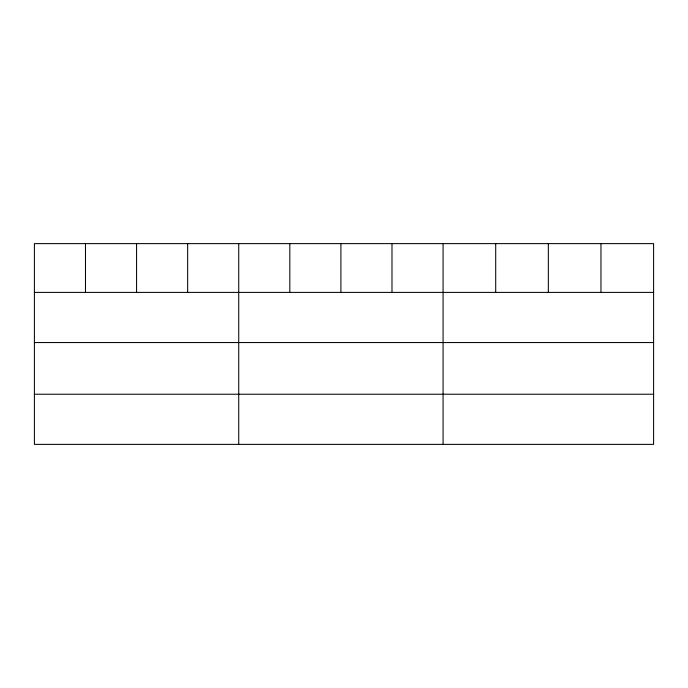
<?xml version="1.0" encoding="UTF-8"?>
<svg xmlns="http://www.w3.org/2000/svg" width="688" height="688" viewBox="0 0 688 688"><rect width="100%" height="100%" fill="white"/><g stroke="black" fill="none" stroke-linecap="round" stroke-linejoin="round"><path stroke-width="1.03" d="M653.6 342.555L653.6 243.621L34.4 243.621L34.4 444.379L653.6 444.379L653.6 342.555L34.4 342.555M34.4 292.4L653.6 292.4M34.4 394.224L653.6 394.224M600.968 243.621L600.968 292.4M548.336 243.621L548.336 292.4M495.704 243.621L495.704 292.4M443.072 243.621L443.072 444.379M391.988 243.621L391.988 292.4M340.904 243.621L340.904 292.4M289.82 243.621L289.82 292.4M238.736 243.621L238.736 444.379M187.652 243.621L187.652 292.4M136.568 243.621L136.568 292.4M85.484 243.621L85.484 292.4"/></g></svg>
